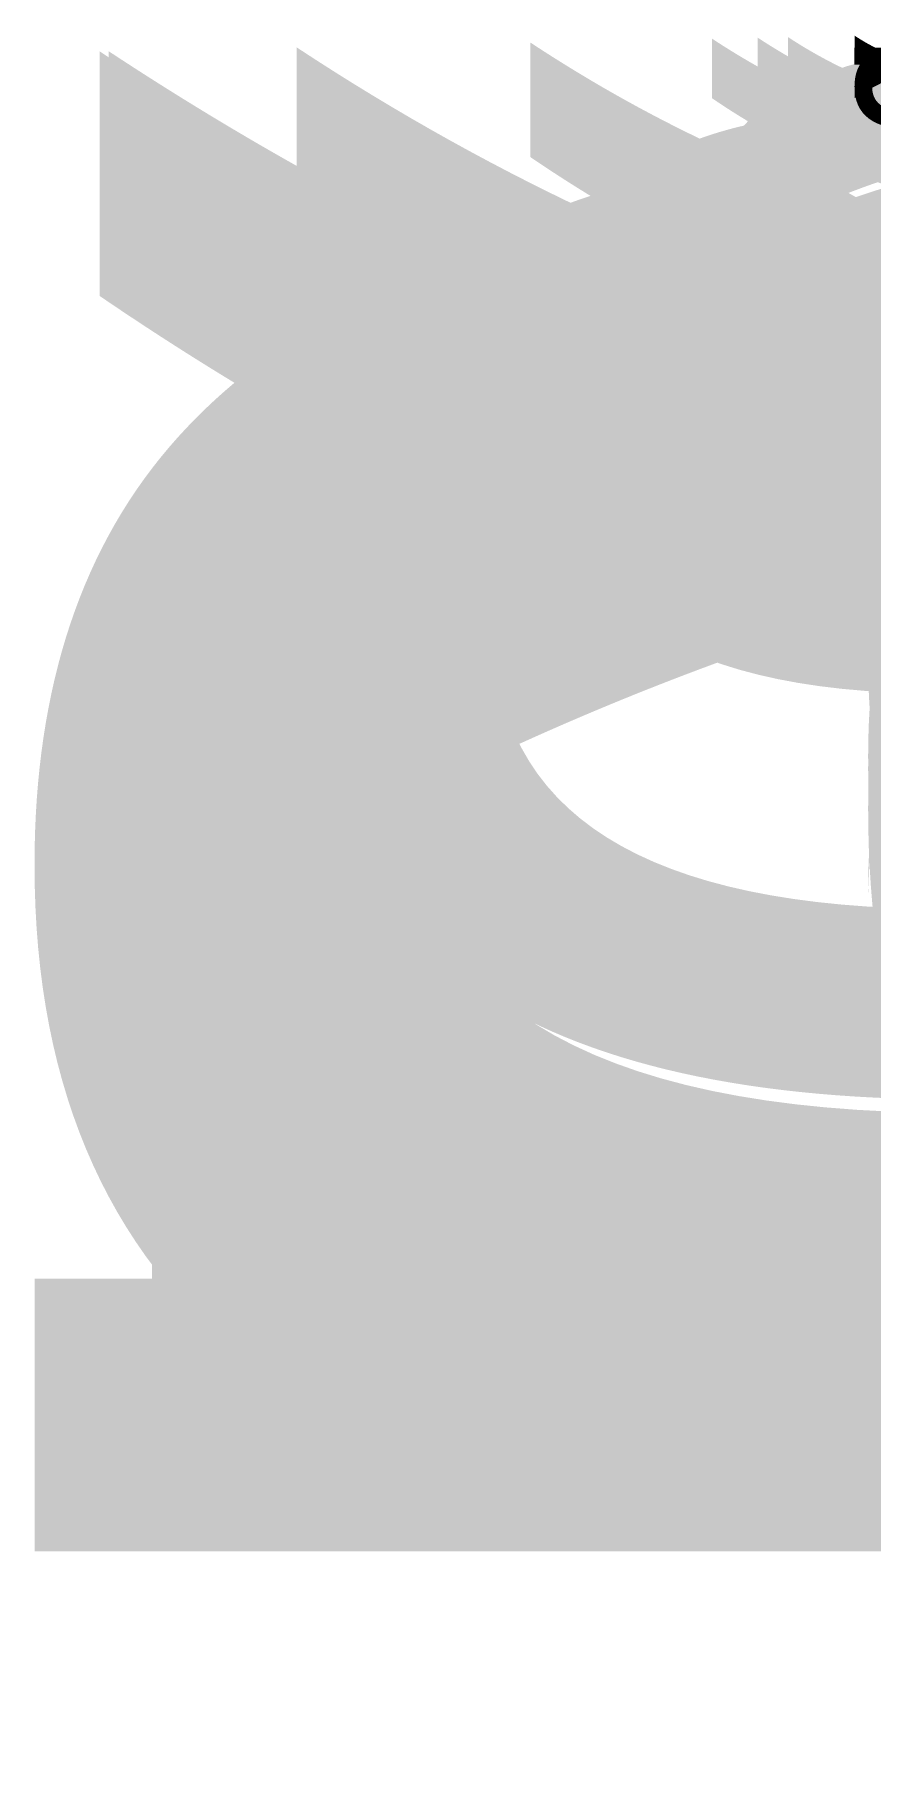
# Model space of a CAD drawing. Header units: feet. Extents: x 0 to 17916, y -1 to 10932.
# Drawn here: x -0.2492 to -0.0111, y -0.4916 to 0 of the extents above; entities that cross this region are included whole.
import ezdxf

# ---------------------------------------------------------------- set-up
doc = ezdxf.new("R2010")
doc.units = ezdxf.units.FT
doc.header["$MEASUREMENT"] = 0

msp = doc.modelspace()

# ---------------------------------------------------------------- texts
at = {"color": 5, "oblique": 0, "width": 0.8}
msp.add_text('^I', height=0.07098, rotation=270, dxfattribs=at).set_placement((0, 0))
at = {"color": 82, "width": 0.8}
for s, height, oblique in [(')', 0.76658, 0), (')', 0.75808, 0), (')', 0.58016, 360), (')', 0.35896, 360), (')', 0.18681, 360), (')', 0.18681, 360), (')', 0.14352, 0), (')', 0.11489, 360), ('g', 0.05179, 360), ('p', 0.05179, 360), ('p', 0.05179, 360), (')', 0.05179, 360), ('(', 0.05179, 360), ('g', 0.18681, 360), ('g', 0.18681, 360), ('g', 0.14352, 0), ('(', 0.14352, 0), ('g', 0.11489, 360), ('(', 0.11489, 360), ('(', 0.18681, 360), ('(', 0.18681, 360), ('g', 0.35896, 360), ('(', 0.35896, 360), ('g', 0.58016, 360), ('s', 0.82633, 360), ('s', 0.82633, 360), ('s', 0.82633, 360), ('s', 0.82633, 360), ('s', 0.82633, 360), ('g', 0.75808, 0), ('q', 0.71542, 0), ('g', 0.71542, 0), ('q', 0.82633, 360), ('g', 0.82633, 360), ('g', 0.76658, 0), ('(', 0.58016, 360), ('d', 0.82633, 360), ('d', 0.82633, 360), ('o', 0.82633, 360), ('d', 0.82633, 360), ('e', 0.82633, 360), ('e', 0.82633, 360), ('a', 0.82633, 360), ('a', 0.82633, 360), ('e', 0.82633, 360), ('e', 0.82633, 360), ('e', 0.82633, 360), ('a', 0.82633, 360), ('e', 0.82633, 360), ('e', 0.82633, 360), ('(', 0.76658, 0), ('(', 0.75808, 0), ('u', 0.82633, 360), ('u', 0.82633, 360), ('u', 0.82633, 360)]:
    msp.add_text(s, height=height, rotation=270, dxfattribs=dict(at, oblique=oblique)).set_placement((0, 0))
at = {"color": 7, "oblique": 0, "width": 0.8}
msp.add_text('p', height=0.27511, rotation=270, dxfattribs=at).set_placement((0, 0))
msp.add_text('p', height=0.27511, rotation=270, dxfattribs=at).set_placement((0, 0))

doc.saveas('drawing.dxf')
